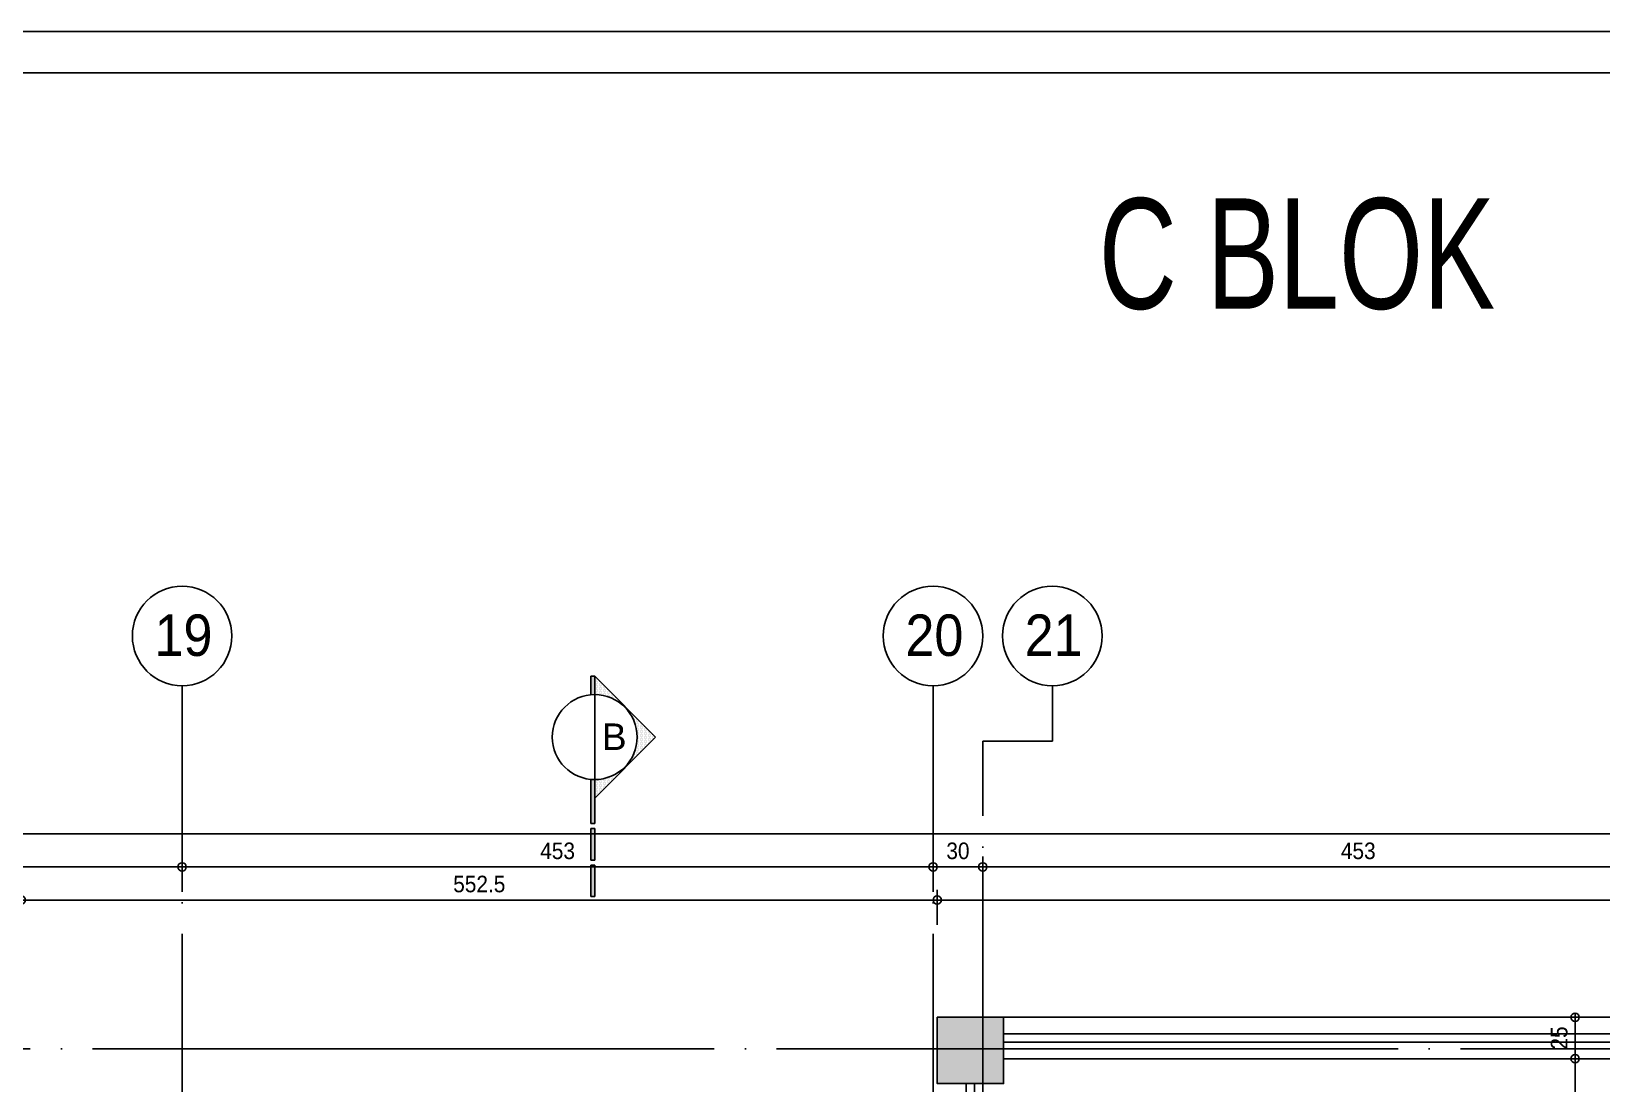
# Model space of a CAD drawing. Extents: x 460786 to 545292, y 30998 to 41694.
# Drawn here: x 489388 to 490335, y 41059 to 41694 of the extents above; entities that cross this region are included whole.
import ezdxf
from ezdxf.enums import TextEntityAlignment as Align

# ---------------------------------------------------------------- set-up
doc = ezdxf.new("R2010")
doc.units = 0
doc.header["$LTSCALE"] = 50
doc.header["$MEASUREMENT"] = 0
doc.header["$PDMODE"] = 35
doc.linetypes.add('DASHDOT', pattern=[5.5, 5, -0.25, 0, -0.25])
doc.layers.get('0').update_dxf_attribs({"linetype": 'CONTINUOUS'})
doc.layers.get('Defpoints').update_dxf_attribs({"linetype": 'CONTINUOUS'})
for name, color, linetype in [('A-Aks Balonu', 2, 'CONTINUOUS'), ('A-Aks Dikey', 12, 'DASHDOT'), ('A-Aks Yatay', 12, 'DASHDOT'), ('A-Betonarme', 6, 'CONTINUOUS'), ('A-Cam', 160, 'CONTINUOUS'), ('A-Duvar', 7, 'CONTINUOUS'), ('A-Kesit Yazi', 4, 'CONTINUOUS'), ('A-Lejant', 23, 'CONTINUOUS'), ('A-Olcu DIS Yatay', 8, 'CONTINUOUS'), ('A-Olcu Ic Dikey', 8, 'CONTINUOUS'), ('A-Tarama 1', 9, 'CONTINUOUS'), ('A-Yazı 1', 200, 'CONTINUOUS')]:
    doc.layers.add(name, color=color, linetype=linetype)
doc.styles.get("Standard").update_dxf_attribs({"font": 'arial.ttf', "width": 0.9})
doc.styles.add('STANDARD1', font='arial.ttf')
doc.dimstyles.new('EXIT', dxfattribs={"dimscale": 50, "dimtxt": 0.23, "dimasz": 0.03, "dimexe": 0.125, "dimexo": 0.5, "dimgap": 0.09, "dimtad": 1, "dimzin": 1, "dimdsep": 46, "dimtxsty": 'Standard', "dimblk": 'TICK', "dimcen": 0.2, "dimadec": 0, "dimazin": 0, "dimtfac": 1, "dimtix": 1, "dimtofl": 0, "dimtmove": 2, "dimatfit": 3, "dimldrblk": 'TICK', "dimfxl": 1, "dimtolj": 1, "dimtzin": 1, "dimarcsym": 0})

# ---------------------------------------------------------------- blocks, each defined once
blk = doc.blocks.new('*X5')
at = {"color": 0}
for p, q in [((116.5375, 395.175), (116.5375, 395.175)), ((116.3875, 395.025), (116.3875, 395.025)), ((116.4, 395.025), (116.4, 395.025)), ((116.40625, 395.0375), (116.40625, 395.0375)), ((116.4125, 395.05), (116.4125, 395.05)), ((116.4125, 395.025), (116.4125, 395.025)), ((116.41875, 395.0375), (116.41875, 395.0375)), ((116.425, 395.05), (116.425, 395.05)), ((116.425, 395.025), (116.425, 395.025)), ((116.43125, 395.0625), (116.43125, 395.0625)), ((116.43125, 395.0375), (116.43125, 395.0375)), ((116.4375, 395.075), (116.4375, 395.075)), ((116.4375, 395.05), (116.4375, 395.05)), ((116.4375, 395.025), (116.4375, 395.025)), ((116.44375, 395.0625), (116.44375, 395.0625)), ((116.44375, 395.0375), (116.44375, 395.0375)), ((116.45, 395.075), (116.45, 395.075)), ((116.45, 395.05), (116.45, 395.05)), ((116.45, 395.025), (116.45, 395.025)), ((116.45625, 395.0875), (116.45625, 395.0875)), ((116.45625, 395.0625), (116.45625, 395.0625)), ((116.45625, 395.0375), (116.45625, 395.0375)), ((116.4625, 395.1), (116.4625, 395.1)), ((116.4625, 395.075), (116.4625, 395.075)), ((116.4625, 395.05), (116.4625, 395.05)), ((116.4625, 395.025), (116.4625, 395.025)), ((116.46875, 395.0875), (116.46875, 395.0875)), ((116.46875, 395.0625), (116.46875, 395.0625)), ((116.46875, 395.0375), (116.46875, 395.0375)), ((116.475, 395.1), (116.475, 395.1)), ((116.475, 395.075), (116.475, 395.075)), ((116.475, 395.05), (116.475, 395.05)), ((116.475, 395.025), (116.475, 395.025)), ((116.48125, 395.1125), (116.48125, 395.1125)), ((116.48125, 395.0875), (116.48125, 395.0875)), ((116.48125, 395.0625), (116.48125, 395.0625)), ((116.48125, 395.0375), (116.48125, 395.0375)), ((116.4875, 395.125), (116.4875, 395.125)), ((116.4875, 395.1), (116.4875, 395.1)), ((116.4875, 395.075), (116.4875, 395.075)), ((116.4875, 395.05), (116.4875, 395.05)), ((116.4875, 395.025), (116.4875, 395.025)), ((116.49375, 395.1125), (116.49375, 395.1125)), ((116.49375, 395.0875), (116.49375, 395.0875)), ((116.49375, 395.0625), (116.49375, 395.0625)), ((116.49375, 395.0375), (116.49375, 395.0375)), ((116.5, 395.125), (116.5, 395.125)), ((116.5, 395.1), (116.5, 395.1)), ((116.5, 395.075), (116.5, 395.075)), ((116.5, 395.05), (116.5, 395.05)), ((116.5, 395.025), (116.5, 395.025)), ((116.50625, 395.1375), (116.50625, 395.1375)), ((116.50625, 395.1125), (116.50625, 395.1125)), ((116.50625, 395.0875), (116.50625, 395.0875)), ((116.50625, 395.0625), (116.50625, 395.0625)), ((116.50625, 395.0375), (116.50625, 395.0375)), ((116.5125, 395.15), (116.5125, 395.15)), ((116.5125, 395.125), (116.5125, 395.125)), ((116.5125, 395.1), (116.5125, 395.1)), ((116.5125, 395.075), (116.5125, 395.075)), ((116.5125, 395.05), (116.5125, 395.05)), ((116.5125, 395.025), (116.5125, 395.025)), ((116.51875, 395.1375), (116.51875, 395.1375)), ((116.51875, 395.1125), (116.51875, 395.1125)), ((116.51875, 395.0875), (116.51875, 395.0875)), ((116.51875, 395.0625), (116.51875, 395.0625)), ((116.51875, 395.0375), (116.51875, 395.0375)), ((116.525, 395.15), (116.525, 395.15)), ((116.525, 395.125), (116.525, 395.125)), ((116.525, 395.1), (116.525, 395.1)), ((116.525, 395.075), (116.525, 395.075)), ((116.525, 395.05), (116.525, 395.05)), ((116.525, 395.025), (116.525, 395.025)), ((116.53125, 395.1625), (116.53125, 395.1625)), ((116.53125, 395.1375), (116.53125, 395.1375)), ((116.53125, 395.1125), (116.53125, 395.1125)), ((116.53125, 395.0875), (116.53125, 395.0875)), ((116.53125, 395.0625), (116.53125, 395.0625)), ((116.53125, 395.0375), (116.53125, 395.0375)), ((116.5375, 395.15), (116.5375, 395.15)), ((116.5375, 395.125), (116.5375, 395.125)), ((116.5375, 395.1), (116.5375, 395.1)), ((116.5375, 395.075), (116.5375, 395.075)), ((116.5375, 395.05), (116.5375, 395.05)), ((116.5375, 395.025), (116.5375, 395.025)), ((116.54375, 395.1625), (116.54375, 395.1625)), ((116.54375, 395.1375), (116.54375, 395.1375)), ((116.54375, 395.1125), (116.54375, 395.1125)), ((116.54375, 395.0875), (116.54375, 395.0875)), ((116.54375, 395.0625), (116.54375, 395.0625)), ((116.54375, 395.0375), (116.54375, 395.0375)), ((116.55, 395.15), (116.55, 395.15)), ((116.55, 395.125), (116.55, 395.125)), ((116.55, 395.1), (116.55, 395.1)), ((116.55, 395.075), (116.55, 395.075)), ((116.55, 395.05), (116.55, 395.05)), ((116.55, 395.025), (116.55, 395.025)), ((116.55625, 395.1625), (116.55625, 395.1625)), ((116.55625, 395.1375), (116.55625, 395.1375)), ((116.55625, 395.1125), (116.55625, 395.1125)), ((116.55625, 395.0875), (116.55625, 395.0875)), ((116.55625, 395.0625), (116.55625, 395.0625)), ((116.55625, 395.0375), (116.55625, 395.0375)), ((116.5625, 395.15), (116.5625, 395.15)), ((116.5625, 395.125), (116.5625, 395.125)), ((116.5625, 395.1), (116.5625, 395.1)), ((116.5625, 395.075), (116.5625, 395.075)), ((116.5625, 395.05), (116.5625, 395.05)), ((116.5625, 395.025), (116.5625, 395.025)), ((116.56875, 395.1375), (116.56875, 395.1375)), ((116.56875, 395.1125), (116.56875, 395.1125)), ((116.56875, 395.0875), (116.56875, 395.0875)), ((116.56875, 395.0625), (116.56875, 395.0625)), ((116.56875, 395.0375), (116.56875, 395.0375)), ((116.575, 395.125), (116.575, 395.125)), ((116.575, 395.1), (116.575, 395.1)), ((116.575, 395.075), (116.575, 395.075)), ((116.575, 395.05), (116.575, 395.05)), ((116.575, 395.025), (116.575, 395.025)), ((116.58125, 395.1375), (116.58125, 395.1375)), ((116.58125, 395.1125), (116.58125, 395.1125)), ((116.58125, 395.0875), (116.58125, 395.0875)), ((116.58125, 395.0625), (116.58125, 395.0625)), ((116.58125, 395.0375), (116.58125, 395.0375)), ((116.5875, 395.125), (116.5875, 395.125)), ((116.5875, 395.1), (116.5875, 395.1)), ((116.5875, 395.075), (116.5875, 395.075)), ((116.5875, 395.05), (116.5875, 395.05)), ((116.5875, 395.025), (116.5875, 395.025)), ((116.59375, 395.1125), (116.59375, 395.1125)), ((116.59375, 395.0875), (116.59375, 395.0875)), ((116.59375, 395.0625), (116.59375, 395.0625)), ((116.59375, 395.0375), (116.59375, 395.0375)), ((116.6, 395.1), (116.6, 395.1)), ((116.6, 395.075), (116.6, 395.075)), ((116.6, 395.05), (116.6, 395.05)), ((116.6, 395.025), (116.6, 395.025)), ((116.60625, 395.1125), (116.60625, 395.1125)), ((116.60625, 395.0875), (116.60625, 395.0875)), ((116.60625, 395.0625), (116.60625, 395.0625)), ((116.60625, 395.0375), (116.60625, 395.0375)), ((116.6125, 395.1), (116.6125, 395.1)), ((116.6125, 395.075), (116.6125, 395.075)), ((116.6125, 395.05), (116.6125, 395.05)), ((116.6125, 395.025), (116.6125, 395.025)), ((116.61875, 395.0875), (116.61875, 395.0875)), ((116.61875, 395.0625), (116.61875, 395.0625)), ((116.61875, 395.0375), (116.61875, 395.0375)), ((116.625, 395.075), (116.625, 395.075)), ((116.625, 395.05), (116.625, 395.05)), ((116.625, 395.025), (116.625, 395.025)), ((116.63125, 395.0875), (116.63125, 395.0875)), ((116.63125, 395.0625), (116.63125, 395.0625)), ((116.63125, 395.0375), (116.63125, 395.0375)), ((116.6375, 395.075), (116.6375, 395.075)), ((116.6375, 395.05), (116.6375, 395.05)), ((116.6375, 395.025), (116.6375, 395.025)), ((116.64375, 395.0625), (116.64375, 395.0625)), ((116.64375, 395.0375), (116.64375, 395.0375)), ((116.65, 395.05), (116.65, 395.05)), ((116.65, 395.025), (116.65, 395.025)), ((116.65625, 395.0625), (116.65625, 395.0625)), ((116.65625, 395.0375), (116.65625, 395.0375)), ((116.6625, 395.05), (116.6625, 395.05)), ((116.6625, 395.025), (116.6625, 395.025)), ((116.66875, 395.0375), (116.66875, 395.0375)), ((116.675, 395.025), (116.675, 395.025)), ((116.68125, 395.0375), (116.68125, 395.0375)), ((116.6875, 395.025), (116.6875, 395.025)), ((116.2375, 394.875), (116.2375, 394.875)), ((116.25625, 394.8875), (116.25625, 394.8875)), ((116.2625, 394.9), (116.2625, 394.9)), ((116.28125, 394.9125), (116.28125, 394.9125)), ((116.2875, 394.925), (116.2875, 394.925)), ((116.30625, 394.9375), (116.30625, 394.9375)), ((116.3125, 394.95), (116.3125, 394.95)), ((116.325, 394.95), (116.325, 394.95)), ((116.33125, 394.9625), (116.33125, 394.9625)), ((116.3375, 394.975), (116.3375, 394.975)), ((116.34375, 394.9625), (116.34375, 394.9625)), ((116.35, 394.975), (116.35, 394.975)), ((116.35625, 394.9875), (116.35625, 394.9875)), ((116.35625, 394.9625), (116.35625, 394.9625)), ((116.3625, 395), (116.3625, 395)), ((116.3625, 394.975), (116.3625, 394.975)), ((116.36875, 394.9875), (116.36875, 394.9875)), ((116.375, 395), (116.375, 395)), ((116.375, 394.975), (116.375, 394.975)), ((116.38125, 395.0125), (116.38125, 395.0125)), ((116.38125, 394.9875), (116.38125, 394.9875)), ((116.3875, 395), (116.3875, 395)), ((116.39375, 395.0125), (116.39375, 395.0125)), ((116.39375, 394.9875), (116.39375, 394.9875)), ((116.4, 395), (116.4, 395)), ((116.40625, 395.0125), (116.40625, 395.0125)), ((116.40625, 394.9875), (116.40625, 394.9875)), ((116.4125, 395), (116.4125, 395)), ((116.41875, 395.0125), (116.41875, 395.0125)), ((116.425, 395), (116.425, 395)), ((116.43125, 395.0125), (116.43125, 395.0125)), ((116.4375, 395), (116.4375, 395)), ((116.44375, 395.0125), (116.44375, 395.0125)), ((116.45, 395), (116.45, 395)), ((116.45625, 395.0125), (116.45625, 395.0125)), ((116.4625, 395), (116.4625, 395)), ((116.46875, 395.0125), (116.46875, 395.0125)), ((116.48125, 395.0125), (116.48125, 395.0125)), ((116.49375, 395.0125), (116.49375, 395.0125)), ((116.50625, 395.0125), (116.50625, 395.0125)), ((116.51875, 395.0125), (116.51875, 395.0125)), ((116.53125, 395.0125), (116.53125, 395.0125)), ((116.54375, 395.0125), (116.54375, 395.0125)), ((116.55625, 395.0125), (116.55625, 395.0125)), ((116.56875, 395.0125), (116.56875, 395.0125)), ((116.58125, 395.0125), (116.58125, 395.0125)), ((116.59375, 395.0125), (116.59375, 395.0125)), ((116.60625, 395.0125), (116.60625, 395.0125)), ((116.61875, 395.0125), (116.61875, 395.0125)), ((116.625, 395), (116.625, 395)), ((116.63125, 395.0125), (116.63125, 395.0125)), ((116.6375, 395), (116.6375, 395)), ((116.64375, 395.0125), (116.64375, 395.0125)), ((116.65, 395), (116.65, 395)), ((116.65625, 395.0125), (116.65625, 395.0125)), ((116.6625, 395), (116.6625, 395)), ((116.66875, 395.0125), (116.66875, 395.0125)), ((116.66875, 394.9875), (116.66875, 394.9875)), ((116.675, 395), (116.675, 395)), ((116.68125, 395.0125), (116.68125, 395.0125)), ((116.68125, 394.9875), (116.68125, 394.9875)), ((116.6875, 395), (116.6875, 395)), ((116.69375, 395.0125), (116.69375, 395.0125)), ((116.69375, 394.9875), (116.69375, 394.9875)), ((116.7, 395), (116.7, 395)), ((116.70625, 395.0125), (116.70625, 395.0125)), ((116.70625, 394.9875), (116.70625, 394.9875)), ((116.7125, 395), (116.7125, 395)), ((116.7125, 394.975), (116.7125, 394.975)), ((116.71875, 394.9875), (116.71875, 394.9875)), ((116.725, 394.975), (116.725, 394.975)), ((116.73125, 394.9875), (116.73125, 394.9875)), ((116.73125, 394.9625), (116.73125, 394.9625)), ((116.7375, 394.975), (116.7375, 394.975)), ((116.74375, 394.9625), (116.74375, 394.9625)), ((116.75, 394.95), (116.75, 394.95)), ((116.75625, 394.9625), (116.75625, 394.9625)), ((116.7625, 394.95), (116.7625, 394.95)), ((116.76875, 394.9375), (116.76875, 394.9375)), ((116.78125, 394.9375), (116.78125, 394.9375)), ((116.7875, 394.925), (116.7875, 394.925)), ((116.80625, 394.9125), (116.80625, 394.9125)), ((116.83125, 394.8875), (116.83125, 394.8875)), ((116.10625, 394.7375), (116.10625, 394.7375)), ((116.1125, 394.75), (116.1125, 394.75)), ((116.11875, 394.7375), (116.11875, 394.7375)), ((116.125, 394.75), (116.125, 394.75)), ((116.13125, 394.7625), (116.13125, 394.7625)), ((116.13125, 394.7375), (116.13125, 394.7375)), ((116.1375, 394.775), (116.1375, 394.775)), ((116.1375, 394.75), (116.1375, 394.75)), ((116.14375, 394.7625), (116.14375, 394.7625)), ((116.14375, 394.7375), (116.14375, 394.7375)), ((116.15, 394.775), (116.15, 394.775)), ((116.15, 394.75), (116.15, 394.75)), ((116.15625, 394.7875), (116.15625, 394.7875)), ((116.15625, 394.7625), (116.15625, 394.7625)), ((116.15625, 394.7375), (116.15625, 394.7375)), ((116.1625, 394.8), (116.1625, 394.8)), ((116.1625, 394.775), (116.1625, 394.775)), ((116.1625, 394.75), (116.1625, 394.75)), ((116.16875, 394.7875), (116.16875, 394.7875)), ((116.16875, 394.7625), (116.16875, 394.7625)), ((116.175, 394.8), (116.175, 394.8)), ((116.175, 394.775), (116.175, 394.775)), ((116.18125, 394.8125), (116.18125, 394.8125)), ((116.18125, 394.7875), (116.18125, 394.7875)), ((116.1875, 394.825), (116.1875, 394.825)), ((116.1875, 394.8), (116.1875, 394.8)), ((116.19375, 394.8125), (116.19375, 394.8125)), ((116.2, 394.825), (116.2, 394.825)), ((116.20625, 394.8375), (116.20625, 394.8375)), ((116.2125, 394.85), (116.2125, 394.85)), ((116.23125, 394.8625), (116.23125, 394.8625)), ((116.85625, 394.8625), (116.85625, 394.8625)), ((116.8625, 394.85), (116.8625, 394.85)), ((116.88125, 394.8375), (116.88125, 394.8375)), ((116.8875, 394.825), (116.8875, 394.825)), ((116.89375, 394.8125), (116.89375, 394.8125)), ((116.9, 394.8), (116.9, 394.8)), ((116.90625, 394.8125), (116.90625, 394.8125)), ((116.90625, 394.7875), (116.90625, 394.7875)), ((116.9125, 394.8), (116.9125, 394.8)), ((116.9125, 394.775), (116.9125, 394.775)), ((116.91875, 394.7875), (116.91875, 394.7875)), ((116.91875, 394.7625), (116.91875, 394.7625)), ((116.925, 394.775), (116.925, 394.775)), ((116.925, 394.75), (116.925, 394.75)), ((116.93125, 394.7875), (116.93125, 394.7875)), ((116.93125, 394.7625), (116.93125, 394.7625)), ((116.93125, 394.7375), (116.93125, 394.7375)), ((116.9375, 394.775), (116.9375, 394.775)), ((116.9375, 394.75), (116.9375, 394.75)), ((116.94375, 394.7625), (116.94375, 394.7625)), ((116.94375, 394.7375), (116.94375, 394.7375)), ((116.95, 394.75), (116.95, 394.75)), ((116.95625, 394.7625), (116.95625, 394.7625)), ((116.95625, 394.7375), (116.95625, 394.7375)), ((116.9625, 394.75), (116.9625, 394.75)), ((116.96875, 394.7375), (116.96875, 394.7375)), ((116.98125, 394.7375), (116.98125, 394.7375)), ((115.98125, 394.6125), (115.98125, 394.6125)), ((115.9875, 394.625), (115.9875, 394.625)), ((115.99375, 394.6125), (115.99375, 394.6125)), ((116, 394.625), (116, 394.625)), ((116.00625, 394.6375), (116.00625, 394.6375)), ((116.00625, 394.6125), (116.00625, 394.6125)), ((116.0125, 394.65), (116.0125, 394.65)), ((116.0125, 394.625), (116.0125, 394.625)), ((116.01875, 394.6375), (116.01875, 394.6375)), ((116.01875, 394.6125), (116.01875, 394.6125)), ((116.025, 394.65), (116.025, 394.65)), ((116.025, 394.625), (116.025, 394.625)), ((116.03125, 394.6625), (116.03125, 394.6625)), ((116.03125, 394.6375), (116.03125, 394.6375)), ((116.03125, 394.6125), (116.03125, 394.6125)), ((116.0375, 394.675), (116.0375, 394.675)), ((116.0375, 394.65), (116.0375, 394.65)), ((116.0375, 394.625), (116.0375, 394.625)), ((116.04375, 394.6625), (116.04375, 394.6625)), ((116.04375, 394.6375), (116.04375, 394.6375)), ((116.04375, 394.6125), (116.04375, 394.6125)), ((116.05, 394.675), (116.05, 394.675)), ((116.05, 394.65), (116.05, 394.65)), ((116.05, 394.625), (116.05, 394.625)), ((116.05625, 394.6875), (116.05625, 394.6875)), ((116.05625, 394.6625), (116.05625, 394.6625)), ((116.05625, 394.6375), (116.05625, 394.6375)), ((116.05625, 394.6125), (116.05625, 394.6125)), ((116.0625, 394.7), (116.0625, 394.7)), ((116.0625, 394.675), (116.0625, 394.675)), ((116.0625, 394.65), (116.0625, 394.65)), ((116.0625, 394.625), (116.0625, 394.625)), ((116.06875, 394.6875), (116.06875, 394.6875)), ((116.06875, 394.6625), (116.06875, 394.6625)), ((116.06875, 394.6375), (116.06875, 394.6375)), ((116.06875, 394.6125), (116.06875, 394.6125)), ((116.075, 394.7), (116.075, 394.7)), ((116.075, 394.675), (116.075, 394.675)), ((116.075, 394.65), (116.075, 394.65)), ((116.075, 394.625), (116.075, 394.625)), ((116.08125, 394.7125), (116.08125, 394.7125)), ((116.08125, 394.6875), (116.08125, 394.6875)), ((116.08125, 394.6625), (116.08125, 394.6625)), ((116.08125, 394.6375), (116.08125, 394.6375)), ((116.08125, 394.6125), (116.08125, 394.6125)), ((116.0875, 394.725), (116.0875, 394.725)), ((116.0875, 394.7), (116.0875, 394.7)), ((116.0875, 394.675), (116.0875, 394.675)), ((116.0875, 394.65), (116.0875, 394.65)), ((116.0875, 394.625), (116.0875, 394.625)), ((116.09375, 394.7125), (116.09375, 394.7125)), ((116.09375, 394.6875), (116.09375, 394.6875)), ((116.09375, 394.6625), (116.09375, 394.6625)), ((116.09375, 394.6375), (116.09375, 394.6375)), ((116.09375, 394.6125), (116.09375, 394.6125)), ((116.1, 394.725), (116.1, 394.725)), ((116.1, 394.7), (116.1, 394.7)), ((116.1, 394.675), (116.1, 394.675)), ((116.1, 394.65), (116.1, 394.65)), ((116.1, 394.625), (116.1, 394.625)), ((116.10625, 394.7125), (116.10625, 394.7125)), ((116.10625, 394.6875), (116.10625, 394.6875)), ((116.10625, 394.6625), (116.10625, 394.6625)), ((116.10625, 394.6375), (116.10625, 394.6375)), ((116.10625, 394.6125), (116.10625, 394.6125)), ((116.1125, 394.725), (116.1125, 394.725)), ((116.1125, 394.7), (116.1125, 394.7)), ((116.1125, 394.675), (116.1125, 394.675)), ((116.1125, 394.65), (116.1125, 394.65)), ((116.1125, 394.625), (116.1125, 394.625)), ((116.11875, 394.7125), (116.11875, 394.7125)), ((116.11875, 394.6875), (116.11875, 394.6875)), ((116.11875, 394.6625), (116.11875, 394.6625)), ((116.11875, 394.6375), (116.11875, 394.6375)), ((116.11875, 394.6125), (116.11875, 394.6125)), ((116.125, 394.725), (116.125, 394.725)), ((116.125, 394.7), (116.125, 394.7)), ((116.125, 394.675), (116.125, 394.675)), ((116.125, 394.65), (116.125, 394.65)), ((116.125, 394.625), (116.125, 394.625)), ((116.13125, 394.7125), (116.13125, 394.7125)), ((116.13125, 394.6875), (116.13125, 394.6875)), ((116.13125, 394.6625), (116.13125, 394.6625)), ((116.13125, 394.6375), (116.13125, 394.6375)), ((116.13125, 394.6125), (116.13125, 394.6125)), ((116.1375, 394.725), (116.1375, 394.725)), ((116.1375, 394.7), (116.1375, 394.7)), ((116.1375, 394.675), (116.1375, 394.675)), ((116.1375, 394.65), (116.1375, 394.65)), ((116.1375, 394.625), (116.1375, 394.625)), ((116.14375, 394.7125), (116.14375, 394.7125)), ((116.14375, 394.6875), (116.14375, 394.6875)), ((116.14375, 394.6625), (116.14375, 394.6625)), ((116.15, 394.725), (116.15, 394.725)), ((116.15, 394.7), (116.15, 394.7)), ((116.925, 394.725), (116.925, 394.725)), ((116.93125, 394.7125), (116.93125, 394.7125)), ((116.9375, 394.725), (116.9375, 394.725)), ((116.9375, 394.7), (116.9375, 394.7)), ((116.9375, 394.675), (116.9375, 394.675)), ((116.94375, 394.7125), (116.94375, 394.7125)), ((116.94375, 394.6875), (116.94375, 394.6875)), ((116.94375, 394.6625), (116.94375, 394.6625)), ((116.94375, 394.6375), (116.94375, 394.6375)), ((116.94375, 394.6125), (116.94375, 394.6125)), ((116.95, 394.725), (116.95, 394.725)), ((116.95, 394.7), (116.95, 394.7)), ((116.95, 394.675), (116.95, 394.675)), ((116.95, 394.65), (116.95, 394.65)), ((116.95, 394.625), (116.95, 394.625)), ((116.95625, 394.7125), (116.95625, 394.7125)), ((116.95625, 394.6875), (116.95625, 394.6875)), ((116.95625, 394.6625), (116.95625, 394.6625)), ((116.95625, 394.6375), (116.95625, 394.6375)), ((116.95625, 394.6125), (116.95625, 394.6125)), ((116.9625, 394.725), (116.9625, 394.725)), ((116.9625, 394.7), (116.9625, 394.7)), ((116.9625, 394.675), (116.9625, 394.675)), ((116.9625, 394.65), (116.9625, 394.65)), ((116.9625, 394.625), (116.9625, 394.625)), ((116.96875, 394.7125), (116.96875, 394.7125)), ((116.96875, 394.6875), (116.96875, 394.6875)), ((116.96875, 394.6625), (116.96875, 394.6625)), ((116.96875, 394.6375), (116.96875, 394.6375)), ((116.96875, 394.6125), (116.96875, 394.6125)), ((116.975, 394.725), (116.975, 394.725)), ((116.975, 394.7), (116.975, 394.7)), ((116.975, 394.675), (116.975, 394.675)), ((116.975, 394.65), (116.975, 394.65)), ((116.975, 394.625), (116.975, 394.625)), ((116.98125, 394.7125), (116.98125, 394.7125)), ((116.98125, 394.6875), (116.98125, 394.6875)), ((116.98125, 394.6625), (116.98125, 394.6625)), ((116.98125, 394.6375), (116.98125, 394.6375)), ((116.98125, 394.6125), (116.98125, 394.6125)), ((116.9875, 394.725), (116.9875, 394.725)), ((116.9875, 394.7), (116.9875, 394.7)), ((116.9875, 394.675), (116.9875, 394.675)), ((116.9875, 394.65), (116.9875, 394.65)), ((116.9875, 394.625), (116.9875, 394.625)), ((116.99375, 394.7125), (116.99375, 394.7125)), ((116.99375, 394.6875), (116.99375, 394.6875)), ((116.99375, 394.6625), (116.99375, 394.6625)), ((116.99375, 394.6375), (116.99375, 394.6375)), ((116.99375, 394.6125), (116.99375, 394.6125)), ((117, 394.7), (117, 394.7)), ((117, 394.675), (117, 394.675)), ((117, 394.65), (117, 394.65)), ((117, 394.625), (117, 394.625)), ((117.00625, 394.7125), (117.00625, 394.7125)), ((117.00625, 394.6875), (117.00625, 394.6875)), ((117.00625, 394.6625), (117.00625, 394.6625)), ((117.00625, 394.6375), (117.00625, 394.6375)), ((117.00625, 394.6125), (117.00625, 394.6125)), ((117.0125, 394.7), (117.0125, 394.7)), ((117.0125, 394.675), (117.0125, 394.675)), ((117.0125, 394.65), (117.0125, 394.65)), ((117.0125, 394.625), (117.0125, 394.625)), ((117.01875, 394.6875), (117.01875, 394.6875)), ((117.01875, 394.6625), (117.01875, 394.6625)), ((117.01875, 394.6375), (117.01875, 394.6375)), ((117.01875, 394.6125), (117.01875, 394.6125)), ((117.025, 394.675), (117.025, 394.675)), ((117.025, 394.65), (117.025, 394.65)), ((117.025, 394.625), (117.025, 394.625)), ((117.03125, 394.6875), (117.03125, 394.6875)), ((117.03125, 394.6625), (117.03125, 394.6625)), ((117.03125, 394.6375), (117.03125, 394.6375)), ((117.03125, 394.6125), (117.03125, 394.6125)), ((117.0375, 394.675), (117.0375, 394.675)), ((117.0375, 394.65), (117.0375, 394.65)), ((117.0375, 394.625), (117.0375, 394.625)), ((117.04375, 394.6625), (117.04375, 394.6625)), ((117.04375, 394.6375), (117.04375, 394.6375)), ((117.04375, 394.6125), (117.04375, 394.6125)), ((117.05, 394.65), (117.05, 394.65)), ((117.05, 394.625), (117.05, 394.625)), ((117.05625, 394.6625), (117.05625, 394.6625)), ((117.05625, 394.6375), (117.05625, 394.6375)), ((117.05625, 394.6125), (117.05625, 394.6125)), ((117.0625, 394.65), (117.0625, 394.65)), ((117.0625, 394.625), (117.0625, 394.625)), ((117.06875, 394.6375), (117.06875, 394.6375)), ((117.06875, 394.6125), (117.06875, 394.6125)), ((117.075, 394.625), (117.075, 394.625)), ((117.08125, 394.6375), (117.08125, 394.6375)), ((117.08125, 394.6125), (117.08125, 394.6125)), ((117.0875, 394.625), (117.0875, 394.625)), ((117.09375, 394.6125), (117.09375, 394.6125)), ((117.10625, 394.6125), (117.10625, 394.6125))]:
    blk.add_line(p, q, dxfattribs=at)
blk = doc.blocks.new('kesit-p2')
h = blk.add_hatch()
h.set_pattern_fill('DOTS', scale=0.2, angle=90)
h.set_pattern_definition([(90, (294857.23727, 191937.31927), (-0.3175, 0.15875), [0, -0.3175])])
h.paths.add_polyline_path([(107.49, 62.37), (107.49, 51.2, -0.023249), (109.87, 51.09), (109.87, 62.37)])
h.paths.add_polyline_path([(107.49, 0), (107.49, -11.17), (107.49, -26.52), (109.87, -26.52), (109.87, 0.11, -0.023249)])
h.paths.add_polyline_path([(107.49, -29.51), (107.49, -48.56), (109.87, -48.56), (109.87, -29.51)])
h.paths.add_polyline_path([(107.49, -51.55), (107.49, -70.59), (109.87, -70.59), (109.87, -51.55)])
at = {"color": 0}
for p, q in [((107.49, 62.37), (70.72, 25.6)), ((107.49, -11.17), (107.49, 62.37)), ((109.87, 51.09), (109.87, 62.37)), ((107.49, -11.17), (70.72, 25.6)), ((109.87, -26.52), (109.87, 0.11)), ((109.87, -48.56), (109.87, -29.51)), ((109.87, -70.59), (109.87, -51.55))]:
    blk.add_line(p, q, dxfattribs=at)
for p, q in [((107.49, 62.37), (109.87, 62.37)), ((107.49, -11.17), (107.49, -26.52)), ((107.49, -26.52), (109.87, -26.52)), ((107.49, -29.51), (107.49, -48.56)), ((107.49, -29.51), (109.87, -29.51)), ((107.49, -48.56), (109.87, -48.56)), ((107.49, -51.55), (107.49, -70.59)), ((107.49, -51.55), (109.87, -51.55)), ((107.49, -70.59), (109.87, -70.59))]:
    blk.add_line(p, q)
blk.add_circle((107.49, 25.6), 25.6, dxfattribs=at)
at = {"color": 7, "xscale": 64, "yscale": 64, "zscale": 64, "rotation": 90}
blk.add_blockref('*X5', (25362.39, -7433.1), dxfattribs=at)
at = {"style": 'STANDARD1'}
blk.add_attdef('TEXT', text='', height=16, dxfattribs=at).set_placement((95.69, 25.83), align=Align.MIDDLE_CENTER)
at = {"style": 'STANDARD1', "width": 0.6}
blk.add_attdef('TEXT', text='', height=12, dxfattribs=at).set_placement((119.93, 26.59), align=Align.MIDDLE_CENTER)
blk = doc.blocks.new('TICK', base_point=(53.7, 38.06))
blk.add_line((55.37, 38.06), (52.04, 38.06))
blk.add_circle((53.7, 38.06), 1.67)
blk = doc.blocks.new('*D481')
at = {"layer": 'A-Olcu DIS Yatay', "color": 0, "lineweight": -2, "transparency": 16777216}
for p, q in [((489026.08, 41174.93), (489026.08, 41196.18)), ((489479.08, 41174.93), (489479.08, 41196.18)), ((489477.58, 41189.93), (489027.58, 41189.93))]:
    blk.add_line(p, q, dxfattribs=at)
at = {"layer": 'Defpoints', "color": 0, "transparency": 16777216}
for p in [(489026.08, 41189.93), (489026.08, 41149.93), (489479.08, 41149.93)]:
    blk.add_point(p, dxfattribs=at)
at = {"layer": 'A-Olcu DIS Yatay', "color": 0, "lineweight": -2, "transparency": 16777216, "xscale": 1.5, "yscale": 1.5, "zscale": 1.5}
for p, rotation in [((489026.08, 41189.93), 179.9999999999991), ((489479.08, 41189.93), 359.9999999999991)]:
    blk.add_blockref('TICK', p, dxfattribs=dict(at, rotation=rotation))
at = {"layer": 'A-Olcu DIS Yatay', "color": 0, "transparency": 16777216, "insert": (489252.58, 41199.54), "char_height": 10, "attachment_point": 5}
blk.add_mtext('\\A1;453', dxfattribs=at)
blk = doc.blocks.new('*D482')
at = {"layer": 'A-Olcu DIS Yatay', "color": 0, "lineweight": -2, "transparency": 16777216}
for p, q in [((489479.08, 41174.93), (489479.08, 41196.18)), ((489932.08, 41174.93), (489932.08, 41196.18)), ((489480.58, 41189.93), (489930.58, 41189.93))]:
    blk.add_line(p, q, dxfattribs=at)
at = {"layer": 'Defpoints', "color": 0, "transparency": 16777216}
for p in [(489932.08, 41189.93), (489479.08, 41149.93), (489932.08, 41149.93)]:
    blk.add_point(p, dxfattribs=at)
at = {"layer": 'A-Olcu DIS Yatay', "color": 0, "lineweight": -2, "transparency": 16777216, "xscale": 1.5, "yscale": 1.5, "zscale": 1.5, "rotation": 180}
blk.add_blockref('TICK', (489479.08, 41189.93), dxfattribs=at)
at = {"layer": 'A-Olcu DIS Yatay', "color": 0, "lineweight": -2, "transparency": 16777216, "xscale": 1.5, "yscale": 1.5, "zscale": 1.5}
blk.add_blockref('TICK', (489932.08, 41189.93), dxfattribs=at)
at = {"layer": 'A-Olcu DIS Yatay', "color": 0, "transparency": 16777216, "insert": (489705.58, 41199.54), "char_height": 10, "attachment_point": 5}
blk.add_mtext('\\A1;453', dxfattribs=at)
blk = doc.blocks.new('*D483')
at = {"layer": 'A-Olcu DIS Yatay', "color": 0, "lineweight": -2, "transparency": 16777216}
for p, q in [((489932.08, 41174.93), (489932.08, 41196.18)), ((489962.08, 41174.93), (489962.08, 41196.18)), ((489960.58, 41189.93), (489933.58, 41189.93))]:
    blk.add_line(p, q, dxfattribs=at)
at = {"layer": 'Defpoints', "color": 0, "transparency": 16777216}
for p in [(489932.08, 41189.93), (489932.08, 41149.93), (489962.08, 41149.93)]:
    blk.add_point(p, dxfattribs=at)
at = {"layer": 'A-Olcu DIS Yatay', "color": 0, "lineweight": -2, "transparency": 16777216, "xscale": 1.5, "yscale": 1.5, "zscale": 1.5}
for p, rotation in [((489932.08, 41189.93), 180.0000000000139), ((489962.08, 41189.93), 1.390887405250396e-11)]:
    blk.add_blockref('TICK', p, dxfattribs=dict(at, rotation=rotation))
at = {"layer": 'A-Olcu DIS Yatay', "color": 0, "transparency": 16777216, "insert": (489947.08, 41199.54), "char_height": 10, "attachment_point": 5}
blk.add_mtext('\\A1;30', dxfattribs=at)
blk = doc.blocks.new('*D484')
at = {"layer": 'A-Olcu DIS Yatay', "color": 0, "lineweight": -2, "transparency": 16777216}
for p, q in [((489962.08, 41174.93), (489962.08, 41196.18)), ((490415.08, 41174.93), (490415.08, 41196.18)), ((489963.58, 41189.93), (490413.58, 41189.93))]:
    blk.add_line(p, q, dxfattribs=at)
at = {"layer": 'Defpoints', "color": 0, "transparency": 16777216}
for p in [(490415.08, 41189.93), (489962.08, 41149.93), (490415.08, 41149.93)]:
    blk.add_point(p, dxfattribs=at)
at = {"layer": 'A-Olcu DIS Yatay', "color": 0, "lineweight": -2, "transparency": 16777216, "xscale": 1.5, "yscale": 1.5, "zscale": 1.5, "rotation": 180}
blk.add_blockref('TICK', (489962.08, 41189.93), dxfattribs=at)
at = {"layer": 'A-Olcu DIS Yatay', "color": 0, "lineweight": -2, "transparency": 16777216, "xscale": 1.5, "yscale": 1.5, "zscale": 1.5}
blk.add_blockref('TICK', (490415.08, 41189.93), dxfattribs=at)
at = {"layer": 'A-Olcu DIS Yatay', "color": 0, "transparency": 16777216, "insert": (490188.58, 41199.54), "char_height": 10, "attachment_point": 5}
blk.add_mtext('\\A1;453', dxfattribs=at)
blk = doc.blocks.new('*D498')
at = {"layer": 'A-Olcu DIS Yatay', "color": 0, "lineweight": -2, "transparency": 16777216}
for p, q in [((489382.08, 41154.93), (489382.08, 41176.18)), ((489934.58, 41154.93), (489934.58, 41176.18)), ((489383.58, 41169.93), (489933.08, 41169.93))]:
    blk.add_line(p, q, dxfattribs=at)
at = {"layer": 'Defpoints', "color": 0, "transparency": 16777216}
for p in [(489934.58, 41169.93), (489382.08, 41129.93), (489934.58, 41129.93)]:
    blk.add_point(p, dxfattribs=at)
at = {"layer": 'A-Olcu DIS Yatay', "color": 0, "lineweight": -2, "transparency": 16777216, "xscale": 1.5, "yscale": 1.5, "zscale": 1.5, "rotation": 180}
blk.add_blockref('TICK', (489382.08, 41169.93), dxfattribs=at)
at = {"layer": 'A-Olcu DIS Yatay', "color": 0, "lineweight": -2, "transparency": 16777216, "xscale": 1.5, "yscale": 1.5, "zscale": 1.5}
blk.add_blockref('TICK', (489934.58, 41169.93), dxfattribs=at)
at = {"layer": 'A-Olcu DIS Yatay', "color": 0, "transparency": 16777216, "insert": (489658.33, 41179.54), "char_height": 10, "attachment_point": 5}
blk.add_mtext('\\A1;552.5', dxfattribs=at)
blk = doc.blocks.new('*D499')
at = {"layer": 'A-Olcu DIS Yatay', "color": 0, "lineweight": -2, "transparency": 16777216}
for p, q in [((489934.58, 41154.93), (489934.58, 41176.18)), ((491340.08, 41154.93), (491340.08, 41176.18)), ((491338.58, 41169.93), (489936.08, 41169.93))]:
    blk.add_line(p, q, dxfattribs=at)
at = {"layer": 'Defpoints', "color": 0, "transparency": 16777216}
for p in [(489934.58, 41169.93), (489934.58, 41129.93), (491340.08, 41129.93)]:
    blk.add_point(p, dxfattribs=at)
at = {"layer": 'A-Olcu DIS Yatay', "color": 0, "lineweight": -2, "transparency": 16777216, "xscale": 1.5, "yscale": 1.5, "zscale": 1.5}
for p, rotation in [((489934.58, 41169.93), 180.000000000005), ((491340.08, 41169.93), 5.03597163969971e-12)]:
    blk.add_blockref('TICK', p, dxfattribs=dict(at, rotation=rotation))
at = {"layer": 'A-Olcu DIS Yatay', "color": 0, "transparency": 16777216, "insert": (490637.33, 41179.54), "char_height": 10, "attachment_point": 5}
blk.add_mtext('\\A1;1405.5', dxfattribs=at)
blk = doc.blocks.new('*D504')
at = {"layer": 'A-Olcu DIS Yatay', "color": 0, "lineweight": -2, "transparency": 16777216}
for p, q in [((487196.05, 41194.93), (487196.05, 41216.18)), ((494095.08, 41194.93), (494095.08, 41216.18)), ((494093.58, 41209.93), (487197.55, 41209.93))]:
    blk.add_line(p, q, dxfattribs=at)
at = {"layer": 'Defpoints', "color": 0, "transparency": 16777216}
for p in [(487196.05, 41209.93), (487196.05, 41169.93), (494095.08, 41169.93)]:
    blk.add_point(p, dxfattribs=at)
at = {"layer": 'A-Olcu DIS Yatay', "color": 0, "lineweight": -2, "transparency": 16777216, "xscale": 1.5, "yscale": 1.5, "zscale": 1.5}
for p, rotation in [((487196.05, 41209.93), 179.9999999999996), ((494095.08, 41209.93), 359.9999999999997)]:
    blk.add_blockref('TICK', p, dxfattribs=dict(at, rotation=rotation))
at = {"layer": 'A-Olcu DIS Yatay', "color": 0, "transparency": 16777216, "insert": (490645.56, 41219.54), "char_height": 10, "attachment_point": 5}
blk.add_mtext('\\A1;6899', dxfattribs=at)
blk = doc.blocks.new('aks')
blk.add_circle((-0.8, 38.6), 60)
at = {"width": 0.9}
blk.add_attdef('AKSNO', text='', height=50, dxfattribs=at).set_placement((-0.8, 38.6), align=Align.MIDDLE_CENTER)
blk = doc.blocks.new('*D950')
at = {"layer": 'A-Olcu Ic Dikey', "color": 0, "lineweight": -2, "transparency": 16777216}
for p, q in [((490304.41, 41074.23), (490325.66, 41074.23)), ((490319.41, 40878.73), (490319.41, 41072.73)), ((490304.41, 40877.23), (490325.66, 40877.23))]:
    blk.add_line(p, q, dxfattribs=at)
at = {"layer": 'Defpoints', "color": 0, "transparency": 16777216}
for p in [(490279.41, 41074.23), (490319.41, 41074.23), (490279.41, 40877.23)]:
    blk.add_point(p, dxfattribs=at)
at = {"layer": 'A-Olcu Ic Dikey', "color": 0, "lineweight": -2, "transparency": 16777216, "xscale": 1.5, "yscale": 1.5, "zscale": 1.5}
for p, rotation in [((490319.41, 41074.23), 90), ((490319.41, 40877.23), 270)]:
    blk.add_blockref('TICK', p, dxfattribs=dict(at, rotation=rotation))
at = {"layer": 'A-Olcu Ic Dikey', "color": 0, "transparency": 16777216, "insert": (490309.8, 40975.73), "char_height": 10, "attachment_point": 5, "rotation": 90}
blk.add_mtext('\\A1;197', dxfattribs=at)
blk = doc.blocks.new('*D951')
at = {"layer": 'A-Olcu Ic Dikey', "color": 0, "lineweight": -2, "transparency": 16777216}
for p, q in [((490304.41, 41099.23), (490325.66, 41099.23)), ((490319.41, 41097.73), (490319.41, 41075.73)), ((490304.41, 41074.23), (490325.66, 41074.23))]:
    blk.add_line(p, q, dxfattribs=at)
at = {"layer": 'Defpoints', "color": 0, "transparency": 16777216}
for p in [(490279.41, 41099.23), (490279.41, 41074.23), (490319.41, 41074.23)]:
    blk.add_point(p, dxfattribs=at)
at = {"layer": 'A-Olcu Ic Dikey', "color": 0, "lineweight": -2, "transparency": 16777216, "xscale": 1.5, "yscale": 1.5, "zscale": 1.5}
for p, rotation in [((490319.41, 41099.23), 90), ((490319.41, 41074.23), 270)]:
    blk.add_blockref('TICK', p, dxfattribs=dict(at, rotation=rotation))
at = {"layer": 'A-Olcu Ic Dikey', "color": 0, "transparency": 16777216, "insert": (490309.8, 41086.73), "char_height": 10, "attachment_point": 5, "rotation": 90}
blk.add_mtext('\\A1;25', dxfattribs=at)

msp = doc.modelspace()

# ---------------------------------------------------------------- hatches: boundary and pattern name
at = {"layer": 'A-Tarama 1'}
h = msp.add_hatch(dxfattribs=at)
h.set_pattern_fill('ANSI33', color=256, scale=30, angle=180, style=0)
h.set_pattern_definition([(225, (-3046.124, 1950.459), (5.30330086, -5.30330086), []), (225, (-3051.4276, 1950.459), (5.30330086, -5.30330086), [3.75, -1.875])])
h.paths.add_polyline_path([(489499.08, 40799.23), (489459.08, 40799.23), (489459.08, 40759.23), (489499.08, 40759.23)])
h.paths.add_polyline_path([(489937.08, 40799.23), (489912.08, 40799.23), (489912.08, 40680.2), (489912.08, 40653.23), (489937.08, 40653.23)])
h.paths.add_polyline_path([(489967.08, 40799.23), (489942.08, 40799.23), (489942.08, 40653.23), (489967.08, 40653.23)])
h.paths.add_polyline_path([(489974.58, 41099.23), (489934.58, 41099.23), (489934.58, 41059.23), (489974.58, 41059.23)])
h.paths.add_polyline_path([(490435.08, 41099.23), (490395.08, 41099.23), (490395.08, 41059.23), (490435.08, 41059.23)])
h.paths.add_polyline_path([(490435.08, 40800.2), (490395.08, 40800.2), (490395.08, 40760.2), (490435.08, 40760.2)])
h.paths.add_polyline_path([(490435.08, 40122.2), (490395.08, 40122.2), (490395.08, 40082.2), (490435.08, 40082.2)])
h.paths.add_polyline_path([(490435.08, 39669.2), (490395.08, 39669.2), (490395.08, 39629.2), (490435.08, 39629.2)])
h.paths.add_polyline_path([(489937.08, 39669.2), (489904.08, 39669.2), (489904.08, 39629.2), (489937.08, 39629.2)])
h.paths.add_polyline_path([(489974.08, 39669.2), (489942.08, 39669.2), (489942.08, 39629.2), (489974.08, 39629.2)])
h.paths.add_polyline_path([(489975.08, 40122.2), (489942.08, 40122.2), (489942.08, 40082.2), (489975.08, 40082.2)])
h.paths.add_polyline_path([(489937.08, 40122.2), (489897.08, 40122.2), (489897.08, 40082.2), (489937.08, 40082.2)])
h.paths.add_polyline_path([(489937.08, 38999.2), (489904.58, 38999.2), (489904.58, 38959.2), (489937.08, 38959.2)])
h.paths.add_polyline_path([(489975.08, 38999.2), (489942.08, 38999.2), (489942.08, 38959.2), (489975.08, 38959.2)])
h.paths.add_polyline_path([(490435.08, 38991.2), (490395.08, 38991.2), (490395.08, 38951.2), (490435.08, 38951.2)])
h.paths.add_polyline_path([(489499.08, 38991.2), (489459.08, 38991.2), (489459.08, 38951.2), (489499.08, 38951.2)])
h.paths.add_polyline_path([(489499.08, 39669.2), (489459.08, 39669.2), (489459.08, 39629.2), (489499.08, 39629.2)])
h.paths.add_polyline_path([(489499.08, 40122.2), (489459.08, 40122.2), (489459.08, 40082.2), (489499.08, 40082.2)])

# ---------------------------------------------------------------- linework, layer by layer
at = {"layer": 'A-Aks Dikey', "ltscale": 1.5}
for p, q in [((489479.08, 37886.28), (489479.08, 41299.23)), ((489932.08, 37886.28), (489932.08, 41299.23)), ((490004.03, 41265.66), (490004.03, 41299.23)), ((489962.08, 41265.66), (490004.03, 41265.66)), ((489962.08, 37919.86), (489962.08, 41265.66))]:
    msp.add_line(p, q, dxfattribs=at)
at = {"layer": 'A-Aks Yatay', "ltscale": 1.5}
msp.add_line((486949.49, 41080.2), (494804.32, 41080.2), dxfattribs=at)
at = {"layer": 'A-Betonarme'}
msp.add_lwpolyline([(489942.08, 41059.23), (489934.58, 41059.23), (489934.58, 41099.23), (489974.58, 41099.23), (489974.58, 41059.23), (489967.08, 41059.23)], dxfattribs=at)
msp.add_lwpolyline([(489934.58, 41099.23), (489974.58, 41099.23), (489974.58, 41059.23), (489934.58, 41059.23)], close=True, dxfattribs=at)
at = {"layer": 'A-Cam'}
for p, q in [((489952.08, 41059.23), (489952.08, 40999.23)), ((489957.08, 41059.23), (489957.08, 40999.23))]:
    msp.add_line(p, q, dxfattribs=at)
at = {"layer": 'A-Duvar'}
for p, q in [((489974.58, 41099.23), (490395.08, 41099.23)), ((489974.58, 41089.23), (490395.08, 41089.23)), ((489974.58, 41084.23), (490395.08, 41084.23)), ((489974.58, 41074.23), (490395.08, 41074.23))]:
    msp.add_line(p, q, dxfattribs=at)
at = {"layer": 'A-Lejant'}
msp.add_lwpolyline([(460786.15, 41693.81), (460786.15, 37193.81), (545291.84, 37193.81), (545291.84, 41693.81), (460786.15, 41693.81)], dxfattribs=at)
msp.add_lwpolyline([(460811.15, 41668.81), (460811.15, 37218.81), (545266.84, 37218.81), (545266.84, 41668.81)], close=True, dxfattribs=at)

# ---------------------------------------------------------------- block references
at = {"layer": 'A-Aks Balonu'}
ref = msp.add_blockref('aks', (489478.66, 41309.91), dxfattribs=dict(at, xscale=-0.5, yscale=0.5, zscale=0.5))
ref.add_attrib('AKSNO', '19', dxfattribs={"layer": '0', "height": 25, "width": 0.9}).set_placement((489479.88, 41329.66), align=Align.MIDDLE_CENTER)
ref = msp.add_blockref('aks', (489931.66, 41309.91), dxfattribs=dict(at, xscale=-0.5, yscale=0.5, zscale=0.5))
ref.add_attrib('AKSNO', '20', dxfattribs={"layer": '0', "height": 25, "width": 0.9}).set_placement((489932.88, 41329.66), align=Align.MIDDLE_CENTER)
ref = msp.add_blockref('aks', (490003.61, 41309.91), dxfattribs=dict(at, xscale=-0.5, yscale=0.5, zscale=0.5))
ref.add_attrib('AKSNO', '21', dxfattribs={"layer": '0', "height": 25, "width": 0.9}).set_placement((490004.83, 41329.66), align=Align.MIDDLE_CENTER)
at = {"layer": 'A-Kesit Yazi'}
ref = msp.add_blockref('kesit-p2', (489835.44, 41242.6), dxfattribs=dict(at, xscale=-1))
ref.add_attrib('TEXT', 'B', dxfattribs={"layer": '0', "height": 16, "style": 'STANDARD1'}).set_placement((489739.75, 41268.43), align=Align.MIDDLE_CENTER)

# ---------------------------------------------------------------- texts
at = {"layer": 'A-Yazı 1', "width": 0.7}
msp.add_text('C BLOK', height=66.667, dxfattribs=at).set_placement((490032.06, 41526.52))

# ---------------------------------------------------------------- dimensions: what is measured, and where the dimension line sits
at = {"layer": 'A-Olcu DIS Yatay'}
for p1, p2, distance, picture, middle in [((494095.08, 41169.93), (487196.05, 41169.93), -40, '*D504', (490645.56, 41219.54)), ((489479.08, 41149.93), (489026.08, 41149.93), -40, '*D481', (489252.58, 41199.54)), ((489479.08, 41149.93), (489932.08, 41149.93), 40, '*D482', (489705.58, 41199.54)), ((489962.08, 41149.93), (489932.08, 41149.93), -40, '*D483', (489947.08, 41199.54)), ((489962.08, 41149.93), (490415.08, 41149.93), 40, '*D484', (490188.58, 41199.54)), ((489382.08, 41129.93), (489934.58, 41129.93), 40, '*D498', (489658.33, 41179.54)), ((491340.08, 41129.93), (489934.58, 41129.93), -40, '*D499', (490637.33, 41179.54))]:
    dim = msp.add_aligned_dim(p1=p1, p2=p2, distance=distance, dimstyle='EXIT', override={"dimtxt": 0.2, "dimdec": 1, "dimzin": 9, "dimtdec": 1}, dxfattribs=at)
    dim.commit()
    dim.dimension.update_dxf_attribs({"geometry": picture, "text_midpoint": middle})
at = {"layer": 'A-Olcu Ic Dikey'}
for p1, distance, picture, middle in [((490279.41, 41099.23), 40, '*D951', (490309.8, 41086.73)), ((490279.41, 40877.23), -40, '*D950', (490309.8, 40975.73))]:
    dim = msp.add_aligned_dim(p1=p1, p2=(490279.41, 41074.23), distance=distance, dimstyle='EXIT', override={"dimtxt": 0.2, "dimdec": 1, "dimzin": 9, "dimtdec": 1}, dxfattribs=at)
    dim.commit()
    dim.dimension.update_dxf_attribs({"geometry": picture, "text_midpoint": middle})

doc.saveas('drawing.dxf')
